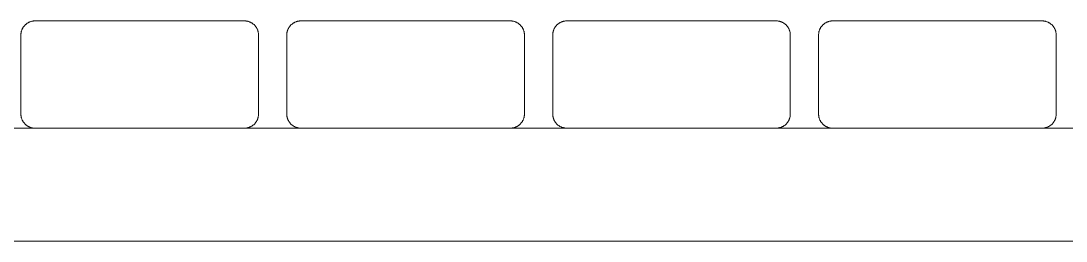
# Model space of a CAD drawing. Header units: millimetres. Extents: x -402 to 3954, y -41 to 3282.
# Drawn here: x 758.6 to 1128.1, y 2845 to 2923 of the extents above; entities that cross this region are included whole.
import ezdxf

# ---------------------------------------------------------------- set-up
doc = ezdxf.new("R2010")
doc.units = ezdxf.units.MM
doc.layers.add('ZANO_R', color=7, linetype='Continuous', lineweight=0)

msp = doc.modelspace()

# ---------------------------------------------------------------- linework, layer by layer
at = {"layer": 'ZANO_R'}
for p, q in [((761.96, 2922.75), (761.8, 2922.69)), ((762.12, 2922.81), (761.96, 2922.75)), ((762.28, 2922.86), (762.12, 2922.81)), ((762.45, 2922.9), (762.28, 2922.86)), ((762.61, 2922.94), (762.45, 2922.9)), ((762.78, 2922.97), (762.61, 2922.94)), ((762.95, 2922.99), (762.78, 2922.97)), ((763.12, 2923.02), (762.95, 2922.99)), ((763.29, 2923.03), (763.12, 2923.02)), ((763.46, 2923.04), (763.29, 2923.03)), ((763.63, 2923.04), (763.46, 2923.04)), ((763.63, 2923.04), (837.63, 2923.04)), ((837.63, 2923.04), (837.8, 2923.04)), ((837.8, 2923.04), (837.97, 2923.03)), ((837.97, 2923.03), (838.14, 2923.02)), ((838.14, 2923.02), (838.31, 2922.99)), ((838.31, 2922.99), (838.48, 2922.97)), ((838.48, 2922.97), (838.65, 2922.94)), ((838.65, 2922.94), (838.82, 2922.9)), ((838.82, 2922.9), (838.98, 2922.86)), ((838.98, 2922.86), (839.14, 2922.81)), ((839.14, 2922.81), (839.31, 2922.75)), ((839.31, 2922.75), (839.47, 2922.69)), ((855.96, 2922.75), (855.8, 2922.69)), ((856.12, 2922.81), (855.96, 2922.75)), ((856.28, 2922.86), (856.12, 2922.81)), ((856.45, 2922.9), (856.28, 2922.86)), ((856.61, 2922.94), (856.45, 2922.9)), ((856.78, 2922.97), (856.61, 2922.94)), ((856.95, 2922.99), (856.78, 2922.97)), ((857.12, 2923.02), (856.95, 2922.99)), ((857.29, 2923.03), (857.12, 2923.02)), ((857.46, 2923.04), (857.29, 2923.03)), ((857.63, 2923.04), (857.46, 2923.04)), ((857.63, 2923.04), (931.63, 2923.04)), ((931.63, 2923.04), (931.8, 2923.04)), ((931.8, 2923.04), (931.97, 2923.03)), ((931.97, 2923.03), (932.14, 2923.02)), ((932.14, 2923.02), (932.31, 2922.99)), ((932.31, 2922.99), (932.48, 2922.97)), ((932.48, 2922.97), (932.65, 2922.94)), ((932.65, 2922.94), (932.82, 2922.9)), ((932.82, 2922.9), (932.98, 2922.86)), ((932.98, 2922.86), (933.14, 2922.81)), ((933.14, 2922.81), (933.31, 2922.75)), ((933.31, 2922.75), (933.47, 2922.69)), ((949.96, 2922.75), (949.8, 2922.69)), ((950.12, 2922.81), (949.96, 2922.75)), ((950.28, 2922.86), (950.12, 2922.81)), ((950.45, 2922.9), (950.28, 2922.86)), ((950.61, 2922.94), (950.45, 2922.9)), ((950.78, 2922.97), (950.61, 2922.94)), ((950.95, 2922.99), (950.78, 2922.97)), ((951.12, 2923.02), (950.95, 2922.99)), ((951.29, 2923.03), (951.12, 2923.02)), ((951.46, 2923.04), (951.29, 2923.03)), ((951.63, 2923.04), (951.46, 2923.04)), ((951.63, 2923.04), (1025.63, 2923.04)), ((1025.63, 2923.04), (1025.8, 2923.04)), ((1025.8, 2923.04), (1025.97, 2923.03)), ((1025.97, 2923.03), (1026.14, 2923.02)), ((1026.14, 2923.02), (1026.31, 2922.99)), ((1026.31, 2922.99), (1026.48, 2922.97)), ((1026.48, 2922.97), (1026.65, 2922.94)), ((1026.65, 2922.94), (1026.82, 2922.9)), ((1026.82, 2922.9), (1026.98, 2922.86)), ((1026.98, 2922.86), (1027.14, 2922.81)), ((1027.14, 2922.81), (1027.31, 2922.75)), ((1027.31, 2922.75), (1027.47, 2922.69)), ((1043.96, 2922.75), (1043.8, 2922.69)), ((1044.12, 2922.81), (1043.96, 2922.75)), ((1044.28, 2922.86), (1044.12, 2922.81)), ((1044.45, 2922.9), (1044.28, 2922.86)), ((1044.61, 2922.94), (1044.45, 2922.9)), ((1044.78, 2922.97), (1044.61, 2922.94)), ((1044.95, 2922.99), (1044.78, 2922.97)), ((1045.12, 2923.02), (1044.95, 2922.99)), ((1045.29, 2923.03), (1045.12, 2923.02)), ((1045.46, 2923.04), (1045.29, 2923.03)), ((1045.63, 2923.04), (1045.46, 2923.04)), ((1045.63, 2923.04), (1119.63, 2923.04)), ((1119.63, 2923.04), (1119.8, 2923.04)), ((1119.8, 2923.04), (1119.97, 2923.03)), ((1119.97, 2923.03), (1120.14, 2923.02)), ((1120.14, 2923.02), (1120.31, 2922.99)), ((1120.31, 2922.99), (1120.48, 2922.97)), ((1120.48, 2922.97), (1120.65, 2922.94)), ((1120.65, 2922.94), (1120.82, 2922.9)), ((1120.82, 2922.9), (1120.98, 2922.86)), ((1120.98, 2922.86), (1121.14, 2922.81)), ((1121.14, 2922.81), (1121.31, 2922.75)), ((1121.31, 2922.75), (1121.47, 2922.69)), ((758.74, 2919.06), (758.7, 2918.89)), ((758.77, 2919.23), (758.74, 2919.06)), ((758.82, 2919.39), (758.77, 2919.23)), ((758.87, 2919.55), (758.82, 2919.39)), ((758.92, 2919.72), (758.87, 2919.55)), ((758.98, 2919.88), (758.92, 2919.72)), ((759.05, 2920.03), (758.98, 2919.88)), ((759.12, 2920.19), (759.05, 2920.03)), ((759.19, 2920.34), (759.12, 2920.19)), ((759.27, 2920.49), (759.19, 2920.34)), ((759.36, 2920.64), (759.27, 2920.49)), ((759.45, 2920.78), (759.36, 2920.64)), ((759.55, 2920.92), (759.45, 2920.78)), ((759.65, 2921.06), (759.55, 2920.92)), ((759.75, 2921.2), (759.65, 2921.06)), ((759.86, 2921.33), (759.75, 2921.2)), ((759.98, 2921.45), (759.86, 2921.33)), ((760.1, 2921.58), (759.98, 2921.45)), ((760.22, 2921.7), (760.1, 2921.58)), ((760.35, 2921.81), (760.22, 2921.7)), ((760.48, 2921.92), (760.35, 2921.81)), ((760.61, 2922.03), (760.48, 2921.92)), ((760.75, 2922.13), (760.61, 2922.03)), ((760.89, 2922.22), (760.75, 2922.13)), ((761.03, 2922.31), (760.89, 2922.22)), ((761.18, 2922.4), (761.03, 2922.31)), ((761.33, 2922.48), (761.18, 2922.4)), ((761.48, 2922.56), (761.33, 2922.48)), ((761.64, 2922.63), (761.48, 2922.56)), ((761.8, 2922.69), (761.64, 2922.63)), ((839.47, 2922.69), (839.62, 2922.63)), ((839.62, 2922.63), (839.78, 2922.56)), ((839.78, 2922.56), (839.93, 2922.48)), ((839.93, 2922.48), (840.08, 2922.4)), ((840.08, 2922.4), (840.23, 2922.31)), ((840.23, 2922.31), (840.37, 2922.22)), ((840.37, 2922.22), (840.51, 2922.13)), ((840.51, 2922.13), (840.65, 2922.03)), ((840.65, 2922.03), (840.79, 2921.92)), ((840.79, 2921.92), (840.92, 2921.81)), ((840.92, 2921.81), (841.04, 2921.7)), ((841.04, 2921.7), (841.17, 2921.58)), ((841.17, 2921.58), (841.29, 2921.45)), ((841.29, 2921.45), (841.4, 2921.33)), ((841.4, 2921.33), (841.51, 2921.2)), ((841.51, 2921.2), (841.62, 2921.06)), ((841.62, 2921.06), (841.72, 2920.92)), ((841.72, 2920.92), (841.81, 2920.78)), ((841.81, 2920.78), (841.9, 2920.64)), ((841.9, 2920.64), (841.99, 2920.49)), ((841.99, 2920.49), (842.07, 2920.34)), ((842.07, 2920.34), (842.15, 2920.19)), ((842.15, 2920.19), (842.22, 2920.03)), ((842.22, 2920.03), (842.28, 2919.88)), ((842.28, 2919.88), (842.34, 2919.72)), ((842.34, 2919.72), (842.4, 2919.55)), ((842.4, 2919.55), (842.45, 2919.39)), ((842.45, 2919.39), (842.49, 2919.23)), ((842.49, 2919.23), (842.53, 2919.06)), ((842.53, 2919.06), (842.56, 2918.89)), ((852.74, 2919.06), (852.7, 2918.89)), ((852.77, 2919.23), (852.74, 2919.06)), ((852.82, 2919.39), (852.77, 2919.23)), ((852.87, 2919.55), (852.82, 2919.39)), ((852.92, 2919.72), (852.87, 2919.55)), ((852.98, 2919.88), (852.92, 2919.72)), ((853.05, 2920.03), (852.98, 2919.88)), ((853.12, 2920.19), (853.05, 2920.03)), ((853.19, 2920.34), (853.12, 2920.19)), ((853.27, 2920.49), (853.19, 2920.34)), ((853.36, 2920.64), (853.27, 2920.49)), ((853.45, 2920.78), (853.36, 2920.64)), ((853.55, 2920.92), (853.45, 2920.78)), ((853.65, 2921.06), (853.55, 2920.92)), ((853.75, 2921.2), (853.65, 2921.06)), ((853.86, 2921.33), (853.75, 2921.2)), ((853.98, 2921.45), (853.86, 2921.33)), ((854.1, 2921.58), (853.98, 2921.45)), ((854.22, 2921.7), (854.1, 2921.58)), ((854.35, 2921.81), (854.22, 2921.7)), ((854.48, 2921.92), (854.35, 2921.81)), ((854.61, 2922.03), (854.48, 2921.92)), ((854.75, 2922.13), (854.61, 2922.03)), ((854.89, 2922.22), (854.75, 2922.13)), ((855.03, 2922.31), (854.89, 2922.22)), ((855.18, 2922.4), (855.03, 2922.31)), ((855.33, 2922.48), (855.18, 2922.4)), ((855.48, 2922.56), (855.33, 2922.48)), ((855.64, 2922.63), (855.48, 2922.56)), ((855.8, 2922.69), (855.64, 2922.63)), ((933.47, 2922.69), (933.62, 2922.63)), ((933.62, 2922.63), (933.78, 2922.56)), ((933.78, 2922.56), (933.93, 2922.48)), ((933.93, 2922.48), (934.08, 2922.4)), ((934.08, 2922.4), (934.23, 2922.31)), ((934.23, 2922.31), (934.37, 2922.22)), ((934.37, 2922.22), (934.51, 2922.13)), ((934.51, 2922.13), (934.65, 2922.03)), ((934.65, 2922.03), (934.79, 2921.92)), ((934.79, 2921.92), (934.92, 2921.81)), ((934.92, 2921.81), (935.04, 2921.7)), ((935.04, 2921.7), (935.17, 2921.58)), ((935.17, 2921.58), (935.29, 2921.45)), ((935.29, 2921.45), (935.4, 2921.33)), ((935.4, 2921.33), (935.51, 2921.2)), ((935.51, 2921.2), (935.62, 2921.06)), ((935.62, 2921.06), (935.72, 2920.92)), ((935.72, 2920.92), (935.81, 2920.78)), ((935.81, 2920.78), (935.9, 2920.64)), ((935.9, 2920.64), (935.99, 2920.49)), ((935.99, 2920.49), (936.07, 2920.34)), ((936.07, 2920.34), (936.15, 2920.19)), ((936.15, 2920.19), (936.22, 2920.03)), ((936.22, 2920.03), (936.28, 2919.88)), ((936.28, 2919.88), (936.34, 2919.72)), ((936.34, 2919.72), (936.4, 2919.55)), ((936.4, 2919.55), (936.45, 2919.39)), ((936.45, 2919.39), (936.49, 2919.23)), ((936.49, 2919.23), (936.53, 2919.06)), ((936.53, 2919.06), (936.56, 2918.89)), ((946.74, 2919.06), (946.7, 2918.89)), ((946.77, 2919.23), (946.74, 2919.06)), ((946.82, 2919.39), (946.77, 2919.23)), ((946.87, 2919.55), (946.82, 2919.39)), ((946.92, 2919.72), (946.87, 2919.55)), ((946.98, 2919.88), (946.92, 2919.72)), ((947.05, 2920.03), (946.98, 2919.88)), ((947.12, 2920.19), (947.05, 2920.03)), ((947.19, 2920.34), (947.12, 2920.19)), ((947.27, 2920.49), (947.19, 2920.34)), ((947.36, 2920.64), (947.27, 2920.49)), ((947.45, 2920.78), (947.36, 2920.64)), ((947.55, 2920.92), (947.45, 2920.78)), ((947.65, 2921.06), (947.55, 2920.92)), ((947.75, 2921.2), (947.65, 2921.06)), ((947.86, 2921.33), (947.75, 2921.2)), ((947.98, 2921.45), (947.86, 2921.33)), ((948.1, 2921.58), (947.98, 2921.45)), ((948.22, 2921.7), (948.1, 2921.58)), ((948.35, 2921.81), (948.22, 2921.7)), ((948.48, 2921.92), (948.35, 2921.81)), ((948.61, 2922.03), (948.48, 2921.92)), ((948.75, 2922.13), (948.61, 2922.03)), ((948.89, 2922.22), (948.75, 2922.13)), ((949.03, 2922.31), (948.89, 2922.22)), ((949.18, 2922.4), (949.03, 2922.31)), ((949.33, 2922.48), (949.18, 2922.4)), ((949.48, 2922.56), (949.33, 2922.48)), ((949.64, 2922.63), (949.48, 2922.56)), ((949.8, 2922.69), (949.64, 2922.63)), ((1027.47, 2922.69), (1027.62, 2922.63)), ((1027.62, 2922.63), (1027.78, 2922.56)), ((1027.78, 2922.56), (1027.93, 2922.48)), ((1027.93, 2922.48), (1028.08, 2922.4)), ((1028.08, 2922.4), (1028.23, 2922.31)), ((1028.23, 2922.31), (1028.37, 2922.22)), ((1028.37, 2922.22), (1028.51, 2922.13)), ((1028.51, 2922.13), (1028.65, 2922.03)), ((1028.65, 2922.03), (1028.79, 2921.92)), ((1028.79, 2921.92), (1028.92, 2921.81)), ((1028.92, 2921.81), (1029.04, 2921.7)), ((1029.04, 2921.7), (1029.17, 2921.58)), ((1029.17, 2921.58), (1029.29, 2921.45)), ((1029.29, 2921.45), (1029.4, 2921.33)), ((1029.4, 2921.33), (1029.51, 2921.2)), ((1029.51, 2921.2), (1029.62, 2921.06)), ((1029.62, 2921.06), (1029.72, 2920.92)), ((1029.72, 2920.92), (1029.81, 2920.78)), ((1029.81, 2920.78), (1029.9, 2920.64)), ((1029.9, 2920.64), (1029.99, 2920.49)), ((1029.99, 2920.49), (1030.07, 2920.34)), ((1030.07, 2920.34), (1030.15, 2920.19)), ((1030.15, 2920.19), (1030.22, 2920.03)), ((1030.22, 2920.03), (1030.28, 2919.88)), ((1030.28, 2919.88), (1030.34, 2919.72)), ((1030.34, 2919.72), (1030.4, 2919.55)), ((1030.4, 2919.55), (1030.45, 2919.39)), ((1030.45, 2919.39), (1030.49, 2919.23)), ((1030.49, 2919.23), (1030.53, 2919.06)), ((1030.53, 2919.06), (1030.56, 2918.89)), ((1040.74, 2919.06), (1040.7, 2918.89)), ((1040.77, 2919.23), (1040.74, 2919.06)), ((1040.82, 2919.39), (1040.77, 2919.23)), ((1040.87, 2919.55), (1040.82, 2919.39)), ((1040.92, 2919.72), (1040.87, 2919.55)), ((1040.98, 2919.88), (1040.92, 2919.72)), ((1041.05, 2920.03), (1040.98, 2919.88)), ((1041.12, 2920.19), (1041.05, 2920.03)), ((1041.19, 2920.34), (1041.12, 2920.19)), ((1041.27, 2920.49), (1041.19, 2920.34)), ((1041.36, 2920.64), (1041.27, 2920.49)), ((1041.45, 2920.78), (1041.36, 2920.64)), ((1041.55, 2920.92), (1041.45, 2920.78)), ((1041.65, 2921.06), (1041.55, 2920.92)), ((1041.75, 2921.2), (1041.65, 2921.06)), ((1041.86, 2921.33), (1041.75, 2921.2)), ((1041.98, 2921.45), (1041.86, 2921.33)), ((1042.1, 2921.58), (1041.98, 2921.45)), ((1042.22, 2921.7), (1042.1, 2921.58)), ((1042.35, 2921.81), (1042.22, 2921.7)), ((1042.48, 2921.92), (1042.35, 2921.81)), ((1042.61, 2922.03), (1042.48, 2921.92)), ((1042.75, 2922.13), (1042.61, 2922.03)), ((1042.89, 2922.22), (1042.75, 2922.13)), ((1043.03, 2922.31), (1042.89, 2922.22)), ((1043.18, 2922.4), (1043.03, 2922.31)), ((1043.33, 2922.48), (1043.18, 2922.4)), ((1043.48, 2922.56), (1043.33, 2922.48)), ((1043.64, 2922.63), (1043.48, 2922.56)), ((1043.8, 2922.69), (1043.64, 2922.63)), ((1121.47, 2922.69), (1121.62, 2922.63)), ((1121.62, 2922.63), (1121.78, 2922.56)), ((1121.78, 2922.56), (1121.93, 2922.48)), ((1121.93, 2922.48), (1122.08, 2922.4)), ((1122.08, 2922.4), (1122.23, 2922.31)), ((1122.23, 2922.31), (1122.37, 2922.22)), ((1122.37, 2922.22), (1122.51, 2922.13)), ((1122.51, 2922.13), (1122.65, 2922.03)), ((1122.65, 2922.03), (1122.79, 2921.92)), ((1122.79, 2921.92), (1122.92, 2921.81)), ((1122.92, 2921.81), (1123.04, 2921.7)), ((1123.04, 2921.7), (1123.17, 2921.58)), ((1123.17, 2921.58), (1123.29, 2921.45)), ((1123.29, 2921.45), (1123.4, 2921.33)), ((1123.4, 2921.33), (1123.51, 2921.2)), ((1123.51, 2921.2), (1123.62, 2921.06)), ((1123.62, 2921.06), (1123.72, 2920.92)), ((1123.72, 2920.92), (1123.81, 2920.78)), ((1123.81, 2920.78), (1123.9, 2920.64)), ((1123.9, 2920.64), (1123.99, 2920.49)), ((1123.99, 2920.49), (1124.07, 2920.34)), ((1124.07, 2920.34), (1124.15, 2920.19)), ((1124.15, 2920.19), (1124.22, 2920.03)), ((1124.22, 2920.03), (1124.28, 2919.88)), ((1124.28, 2919.88), (1124.34, 2919.72)), ((1124.34, 2919.72), (1124.4, 2919.55)), ((1124.4, 2919.55), (1124.45, 2919.39)), ((1124.45, 2919.39), (1124.49, 2919.23)), ((1124.49, 2919.23), (1124.53, 2919.06)), ((1124.53, 2919.06), (1124.56, 2918.89)), ((758.64, 2918.38), (758.63, 2918.21)), ((758.63, 2918.21), (758.63, 2918.04)), ((758.63, 2890.04), (758.63, 2918.04)), ((758.66, 2918.55), (758.64, 2918.38)), ((758.68, 2918.72), (758.66, 2918.55)), ((758.7, 2918.89), (758.68, 2918.72)), ((842.56, 2918.89), (842.58, 2918.72)), ((842.58, 2918.72), (842.61, 2918.55)), ((842.61, 2918.55), (842.62, 2918.38)), ((842.62, 2918.38), (842.63, 2918.21)), ((842.63, 2918.21), (842.63, 2918.04)), ((842.63, 2918.04), (842.63, 2890.04)), ((852.64, 2918.38), (852.63, 2918.21)), ((852.63, 2918.21), (852.63, 2918.04)), ((852.63, 2890.04), (852.63, 2918.04)), ((852.66, 2918.55), (852.64, 2918.38)), ((852.68, 2918.72), (852.66, 2918.55)), ((852.7, 2918.89), (852.68, 2918.72)), ((936.56, 2918.89), (936.58, 2918.72)), ((936.58, 2918.72), (936.61, 2918.55)), ((936.61, 2918.55), (936.62, 2918.38)), ((936.62, 2918.38), (936.63, 2918.21)), ((936.63, 2918.21), (936.63, 2918.04)), ((936.63, 2918.04), (936.63, 2890.04)), ((946.64, 2918.38), (946.63, 2918.21)), ((946.63, 2918.21), (946.63, 2918.04)), ((946.63, 2890.04), (946.63, 2918.04)), ((946.66, 2918.55), (946.64, 2918.38)), ((946.68, 2918.72), (946.66, 2918.55)), ((946.7, 2918.89), (946.68, 2918.72)), ((1030.56, 2918.89), (1030.58, 2918.72)), ((1030.58, 2918.72), (1030.61, 2918.55)), ((1030.61, 2918.55), (1030.62, 2918.38)), ((1030.62, 2918.38), (1030.63, 2918.21)), ((1030.63, 2918.21), (1030.63, 2918.04)), ((1030.63, 2918.04), (1030.63, 2890.04)), ((1040.64, 2918.38), (1040.63, 2918.21)), ((1040.63, 2918.21), (1040.63, 2918.04)), ((1040.63, 2890.04), (1040.63, 2918.04)), ((1040.66, 2918.55), (1040.64, 2918.38)), ((1040.68, 2918.72), (1040.66, 2918.55)), ((1040.7, 2918.89), (1040.68, 2918.72)), ((1124.56, 2918.89), (1124.58, 2918.72)), ((1124.58, 2918.72), (1124.61, 2918.55)), ((1124.61, 2918.55), (1124.62, 2918.38)), ((1124.62, 2918.38), (1124.63, 2918.21)), ((1124.63, 2918.21), (1124.63, 2918.04)), ((1124.63, 2918.04), (1124.63, 2890.04)), ((758.63, 2890.04), (758.63, 2889.87)), ((758.63, 2889.87), (758.64, 2889.7)), ((758.64, 2889.7), (758.66, 2889.53)), ((758.66, 2889.53), (758.68, 2889.36)), ((842.58, 2889.36), (842.61, 2889.53)), ((842.61, 2889.53), (842.62, 2889.7)), ((842.62, 2889.7), (842.63, 2889.87)), ((842.63, 2889.87), (842.63, 2890.04)), ((852.63, 2890.04), (852.63, 2889.87)), ((852.63, 2889.87), (852.64, 2889.7)), ((852.64, 2889.7), (852.66, 2889.53)), ((852.66, 2889.53), (852.68, 2889.36)), ((936.58, 2889.36), (936.61, 2889.53)), ((936.61, 2889.53), (936.62, 2889.7)), ((936.62, 2889.7), (936.63, 2889.87)), ((936.63, 2889.87), (936.63, 2890.04)), ((946.63, 2890.04), (946.63, 2889.87)), ((946.63, 2889.87), (946.64, 2889.7)), ((946.64, 2889.7), (946.66, 2889.53)), ((946.66, 2889.53), (946.68, 2889.36)), ((1030.58, 2889.36), (1030.61, 2889.53)), ((1030.61, 2889.53), (1030.62, 2889.7)), ((1030.62, 2889.7), (1030.63, 2889.87)), ((1030.63, 2889.87), (1030.63, 2890.04)), ((1040.63, 2890.04), (1040.63, 2889.87)), ((1040.63, 2889.87), (1040.64, 2889.7)), ((1040.64, 2889.7), (1040.66, 2889.53)), ((1040.66, 2889.53), (1040.68, 2889.36)), ((1124.58, 2889.36), (1124.61, 2889.53)), ((1124.61, 2889.53), (1124.62, 2889.7)), ((1124.62, 2889.7), (1124.63, 2889.87)), ((1124.63, 2889.87), (1124.63, 2890.04)), ((758.68, 2889.36), (758.7, 2889.19)), ((758.7, 2889.19), (758.74, 2889.02)), ((758.74, 2889.02), (758.77, 2888.86)), ((758.77, 2888.86), (758.82, 2888.69)), ((758.82, 2888.69), (758.87, 2888.53)), ((758.87, 2888.53), (758.92, 2888.37)), ((758.92, 2888.37), (758.98, 2888.21)), ((758.98, 2888.21), (759.05, 2888.05)), ((759.05, 2888.05), (759.12, 2887.89)), ((759.12, 2887.89), (759.19, 2887.74)), ((759.19, 2887.74), (759.27, 2887.59)), ((759.27, 2887.59), (759.36, 2887.44)), ((759.36, 2887.44), (759.45, 2887.3)), ((759.45, 2887.3), (759.55, 2887.16)), ((759.55, 2887.16), (759.65, 2887.02)), ((759.65, 2887.02), (759.75, 2886.89)), ((759.75, 2886.89), (759.86, 2886.76)), ((759.86, 2886.76), (759.98, 2886.63)), ((759.98, 2886.63), (760.1, 2886.51)), ((760.1, 2886.51), (760.22, 2886.39)), ((760.22, 2886.39), (760.35, 2886.27)), ((760.35, 2886.27), (760.48, 2886.16)), ((760.48, 2886.16), (760.61, 2886.06)), ((760.61, 2886.06), (760.75, 2885.96)), ((760.75, 2885.96), (760.89, 2885.86)), ((760.89, 2885.86), (761.03, 2885.77)), ((840.23, 2885.77), (840.37, 2885.86)), ((840.37, 2885.86), (840.51, 2885.96)), ((840.51, 2885.96), (840.65, 2886.06)), ((840.65, 2886.06), (840.79, 2886.16)), ((840.79, 2886.16), (840.92, 2886.27)), ((840.92, 2886.27), (841.04, 2886.39)), ((841.04, 2886.39), (841.17, 2886.51)), ((841.17, 2886.51), (841.29, 2886.63)), ((841.29, 2886.63), (841.4, 2886.76)), ((841.4, 2886.76), (841.51, 2886.89)), ((841.51, 2886.89), (841.62, 2887.02)), ((841.62, 2887.02), (841.72, 2887.16)), ((841.72, 2887.16), (841.81, 2887.3)), ((841.81, 2887.3), (841.9, 2887.44)), ((841.9, 2887.44), (841.99, 2887.59)), ((841.99, 2887.59), (842.07, 2887.74)), ((842.07, 2887.74), (842.15, 2887.89)), ((842.15, 2887.89), (842.22, 2888.05)), ((842.22, 2888.05), (842.28, 2888.21)), ((842.28, 2888.21), (842.34, 2888.37)), ((842.34, 2888.37), (842.4, 2888.53)), ((842.4, 2888.53), (842.45, 2888.69)), ((842.45, 2888.69), (842.49, 2888.86)), ((842.49, 2888.86), (842.53, 2889.02)), ((842.53, 2889.02), (842.56, 2889.19)), ((842.56, 2889.19), (842.58, 2889.36)), ((852.68, 2889.36), (852.7, 2889.19)), ((852.7, 2889.19), (852.74, 2889.02)), ((852.74, 2889.02), (852.77, 2888.86)), ((852.77, 2888.86), (852.82, 2888.69)), ((852.82, 2888.69), (852.87, 2888.53)), ((852.87, 2888.53), (852.92, 2888.37)), ((852.92, 2888.37), (852.98, 2888.21)), ((852.98, 2888.21), (853.05, 2888.05)), ((853.05, 2888.05), (853.12, 2887.89)), ((853.12, 2887.89), (853.19, 2887.74)), ((853.19, 2887.74), (853.27, 2887.59)), ((853.27, 2887.59), (853.36, 2887.44)), ((853.36, 2887.44), (853.45, 2887.3)), ((853.45, 2887.3), (853.55, 2887.16)), ((853.55, 2887.16), (853.65, 2887.02)), ((853.65, 2887.02), (853.75, 2886.89)), ((853.75, 2886.89), (853.86, 2886.76)), ((853.86, 2886.76), (853.98, 2886.63)), ((853.98, 2886.63), (854.1, 2886.51)), ((854.1, 2886.51), (854.22, 2886.39)), ((854.22, 2886.39), (854.35, 2886.27)), ((854.35, 2886.27), (854.48, 2886.16)), ((854.48, 2886.16), (854.61, 2886.06)), ((854.61, 2886.06), (854.75, 2885.96)), ((854.75, 2885.96), (854.89, 2885.86)), ((854.89, 2885.86), (855.03, 2885.77)), ((934.23, 2885.77), (934.37, 2885.86)), ((934.37, 2885.86), (934.51, 2885.96)), ((934.51, 2885.96), (934.65, 2886.06)), ((934.65, 2886.06), (934.79, 2886.16)), ((934.79, 2886.16), (934.92, 2886.27)), ((934.92, 2886.27), (935.04, 2886.39)), ((935.04, 2886.39), (935.17, 2886.51)), ((935.17, 2886.51), (935.29, 2886.63)), ((935.29, 2886.63), (935.4, 2886.76)), ((935.4, 2886.76), (935.51, 2886.89)), ((935.51, 2886.89), (935.62, 2887.02)), ((935.62, 2887.02), (935.72, 2887.16)), ((935.72, 2887.16), (935.81, 2887.3)), ((935.81, 2887.3), (935.9, 2887.44)), ((935.9, 2887.44), (935.99, 2887.59)), ((935.99, 2887.59), (936.07, 2887.74)), ((936.07, 2887.74), (936.15, 2887.89)), ((936.15, 2887.89), (936.22, 2888.05)), ((936.22, 2888.05), (936.28, 2888.21)), ((936.28, 2888.21), (936.34, 2888.37)), ((936.34, 2888.37), (936.4, 2888.53)), ((936.4, 2888.53), (936.45, 2888.69)), ((936.45, 2888.69), (936.49, 2888.86)), ((936.49, 2888.86), (936.53, 2889.02)), ((936.53, 2889.02), (936.56, 2889.19)), ((936.56, 2889.19), (936.58, 2889.36)), ((946.68, 2889.36), (946.7, 2889.19)), ((946.7, 2889.19), (946.74, 2889.02)), ((946.74, 2889.02), (946.77, 2888.86)), ((946.77, 2888.86), (946.82, 2888.69)), ((946.82, 2888.69), (946.87, 2888.53)), ((946.87, 2888.53), (946.92, 2888.37)), ((946.92, 2888.37), (946.98, 2888.21)), ((946.98, 2888.21), (947.05, 2888.05)), ((947.05, 2888.05), (947.12, 2887.89)), ((947.12, 2887.89), (947.19, 2887.74)), ((947.19, 2887.74), (947.27, 2887.59)), ((947.27, 2887.59), (947.36, 2887.44)), ((947.36, 2887.44), (947.45, 2887.3)), ((947.45, 2887.3), (947.55, 2887.16)), ((947.55, 2887.16), (947.65, 2887.02)), ((947.65, 2887.02), (947.75, 2886.89)), ((947.75, 2886.89), (947.86, 2886.76)), ((947.86, 2886.76), (947.98, 2886.63)), ((947.98, 2886.63), (948.1, 2886.51)), ((948.1, 2886.51), (948.22, 2886.39)), ((948.22, 2886.39), (948.35, 2886.27)), ((948.35, 2886.27), (948.48, 2886.16)), ((948.48, 2886.16), (948.61, 2886.06)), ((948.61, 2886.06), (948.75, 2885.96)), ((948.75, 2885.96), (948.89, 2885.86)), ((948.89, 2885.86), (949.03, 2885.77)), ((1028.23, 2885.77), (1028.37, 2885.86)), ((1028.37, 2885.86), (1028.51, 2885.96)), ((1028.51, 2885.96), (1028.65, 2886.06)), ((1028.65, 2886.06), (1028.79, 2886.16)), ((1028.79, 2886.16), (1028.92, 2886.27)), ((1028.92, 2886.27), (1029.04, 2886.39)), ((1029.04, 2886.39), (1029.17, 2886.51)), ((1029.17, 2886.51), (1029.29, 2886.63)), ((1029.29, 2886.63), (1029.4, 2886.76)), ((1029.4, 2886.76), (1029.51, 2886.89)), ((1029.51, 2886.89), (1029.62, 2887.02)), ((1029.62, 2887.02), (1029.72, 2887.16)), ((1029.72, 2887.16), (1029.81, 2887.3)), ((1029.81, 2887.3), (1029.9, 2887.44)), ((1029.9, 2887.44), (1029.99, 2887.59)), ((1029.99, 2887.59), (1030.07, 2887.74)), ((1030.07, 2887.74), (1030.15, 2887.89)), ((1030.15, 2887.89), (1030.22, 2888.05)), ((1030.22, 2888.05), (1030.28, 2888.21)), ((1030.28, 2888.21), (1030.34, 2888.37)), ((1030.34, 2888.37), (1030.4, 2888.53)), ((1030.4, 2888.53), (1030.45, 2888.69)), ((1030.45, 2888.69), (1030.49, 2888.86)), ((1030.49, 2888.86), (1030.53, 2889.02)), ((1030.53, 2889.02), (1030.56, 2889.19)), ((1030.56, 2889.19), (1030.58, 2889.36)), ((1040.68, 2889.36), (1040.7, 2889.19)), ((1040.7, 2889.19), (1040.74, 2889.02)), ((1040.74, 2889.02), (1040.77, 2888.86)), ((1040.77, 2888.86), (1040.82, 2888.69)), ((1040.82, 2888.69), (1040.87, 2888.53)), ((1040.87, 2888.53), (1040.92, 2888.37)), ((1040.92, 2888.37), (1040.98, 2888.21)), ((1040.98, 2888.21), (1041.05, 2888.05)), ((1041.05, 2888.05), (1041.12, 2887.89)), ((1041.12, 2887.89), (1041.19, 2887.74)), ((1041.19, 2887.74), (1041.27, 2887.59)), ((1041.27, 2887.59), (1041.36, 2887.44)), ((1041.36, 2887.44), (1041.45, 2887.3)), ((1041.45, 2887.3), (1041.55, 2887.16)), ((1041.55, 2887.16), (1041.65, 2887.02)), ((1041.65, 2887.02), (1041.75, 2886.89)), ((1041.75, 2886.89), (1041.86, 2886.76)), ((1041.86, 2886.76), (1041.98, 2886.63)), ((1041.98, 2886.63), (1042.1, 2886.51)), ((1042.1, 2886.51), (1042.22, 2886.39)), ((1042.22, 2886.39), (1042.35, 2886.27)), ((1042.35, 2886.27), (1042.48, 2886.16)), ((1042.48, 2886.16), (1042.61, 2886.06)), ((1042.61, 2886.06), (1042.75, 2885.96)), ((1042.75, 2885.96), (1042.89, 2885.86)), ((1042.89, 2885.86), (1043.03, 2885.77)), ((1122.23, 2885.77), (1122.37, 2885.86)), ((1122.37, 2885.86), (1122.51, 2885.96)), ((1122.51, 2885.96), (1122.65, 2886.06)), ((1122.65, 2886.06), (1122.79, 2886.16)), ((1122.79, 2886.16), (1122.92, 2886.27)), ((1122.92, 2886.27), (1123.04, 2886.39)), ((1123.04, 2886.39), (1123.17, 2886.51)), ((1123.17, 2886.51), (1123.29, 2886.63)), ((1123.29, 2886.63), (1123.4, 2886.76)), ((1123.4, 2886.76), (1123.51, 2886.89)), ((1123.51, 2886.89), (1123.62, 2887.02)), ((1123.62, 2887.02), (1123.72, 2887.16)), ((1123.72, 2887.16), (1123.81, 2887.3)), ((1123.81, 2887.3), (1123.9, 2887.44)), ((1123.9, 2887.44), (1123.99, 2887.59)), ((1123.99, 2887.59), (1124.07, 2887.74)), ((1124.07, 2887.74), (1124.15, 2887.89)), ((1124.15, 2887.89), (1124.22, 2888.05)), ((1124.22, 2888.05), (1124.28, 2888.21)), ((1124.28, 2888.21), (1124.34, 2888.37)), ((1124.34, 2888.37), (1124.4, 2888.53)), ((1124.4, 2888.53), (1124.45, 2888.69)), ((1124.45, 2888.69), (1124.49, 2888.86)), ((1124.49, 2888.86), (1124.53, 2889.02)), ((1124.53, 2889.02), (1124.56, 2889.19)), ((1124.56, 2889.19), (1124.58, 2889.36)), ((763.52, 2885.04), (743.74, 2885.04)), ((761.03, 2885.77), (761.18, 2885.68)), ((761.18, 2885.68), (761.33, 2885.6)), ((761.33, 2885.6), (761.48, 2885.53)), ((761.48, 2885.53), (761.64, 2885.46)), ((761.64, 2885.46), (761.8, 2885.39)), ((761.8, 2885.39), (761.96, 2885.33)), ((761.96, 2885.33), (762.12, 2885.28)), ((762.12, 2885.28), (762.28, 2885.23)), ((762.28, 2885.23), (762.45, 2885.18)), ((762.45, 2885.18), (762.61, 2885.15)), ((762.61, 2885.15), (762.78, 2885.11)), ((762.78, 2885.11), (762.95, 2885.09)), ((762.95, 2885.09), (763.12, 2885.07)), ((763.12, 2885.07), (763.29, 2885.05)), ((763.29, 2885.05), (763.46, 2885.04)), ((763.46, 2885.04), (763.63, 2885.04)), ((837.63, 2885.04), (763.63, 2885.04)), ((837.63, 2885.04), (837.8, 2885.04)), ((857.52, 2885.04), (837.74, 2885.04)), ((837.8, 2885.04), (837.97, 2885.05)), ((837.97, 2885.05), (838.14, 2885.07)), ((838.14, 2885.07), (838.31, 2885.09)), ((838.31, 2885.09), (838.48, 2885.11)), ((838.48, 2885.11), (838.65, 2885.15)), ((838.65, 2885.15), (838.82, 2885.18)), ((838.82, 2885.18), (838.98, 2885.23)), ((838.98, 2885.23), (839.14, 2885.28)), ((839.14, 2885.28), (839.31, 2885.33)), ((839.31, 2885.33), (839.47, 2885.39)), ((839.47, 2885.39), (839.62, 2885.46)), ((839.62, 2885.46), (839.78, 2885.53)), ((839.78, 2885.53), (839.93, 2885.6)), ((839.93, 2885.6), (840.08, 2885.68)), ((840.08, 2885.68), (840.23, 2885.77)), ((855.03, 2885.77), (855.18, 2885.68)), ((855.18, 2885.68), (855.33, 2885.6)), ((855.33, 2885.6), (855.48, 2885.53)), ((855.48, 2885.53), (855.64, 2885.46)), ((855.64, 2885.46), (855.8, 2885.39)), ((855.8, 2885.39), (855.96, 2885.33)), ((855.96, 2885.33), (856.12, 2885.28)), ((856.12, 2885.28), (856.28, 2885.23)), ((856.28, 2885.23), (856.45, 2885.18)), ((856.45, 2885.18), (856.61, 2885.15)), ((856.61, 2885.15), (856.78, 2885.11)), ((856.78, 2885.11), (856.95, 2885.09)), ((856.95, 2885.09), (857.12, 2885.07)), ((857.12, 2885.07), (857.29, 2885.05)), ((857.29, 2885.05), (857.46, 2885.04)), ((857.46, 2885.04), (857.63, 2885.04)), ((931.63, 2885.04), (857.63, 2885.04)), ((931.63, 2885.04), (931.8, 2885.04)), ((951.52, 2885.04), (931.74, 2885.04)), ((931.8, 2885.04), (931.97, 2885.05)), ((931.97, 2885.05), (932.14, 2885.07)), ((932.14, 2885.07), (932.31, 2885.09)), ((932.31, 2885.09), (932.48, 2885.11)), ((932.48, 2885.11), (932.65, 2885.15)), ((932.65, 2885.15), (932.82, 2885.18)), ((932.82, 2885.18), (932.98, 2885.23)), ((932.98, 2885.23), (933.14, 2885.28)), ((933.14, 2885.28), (933.31, 2885.33)), ((933.31, 2885.33), (933.47, 2885.39)), ((933.47, 2885.39), (933.62, 2885.46)), ((933.62, 2885.46), (933.78, 2885.53)), ((933.78, 2885.53), (933.93, 2885.6)), ((933.93, 2885.6), (934.08, 2885.68)), ((934.08, 2885.68), (934.23, 2885.77)), ((949.03, 2885.77), (949.18, 2885.68)), ((949.18, 2885.68), (949.33, 2885.6)), ((949.33, 2885.6), (949.48, 2885.53)), ((949.48, 2885.53), (949.64, 2885.46)), ((949.64, 2885.46), (949.8, 2885.39)), ((949.8, 2885.39), (949.96, 2885.33)), ((949.96, 2885.33), (950.12, 2885.28)), ((950.12, 2885.28), (950.28, 2885.23)), ((950.28, 2885.23), (950.45, 2885.18)), ((950.45, 2885.18), (950.61, 2885.15)), ((950.61, 2885.15), (950.78, 2885.11)), ((950.78, 2885.11), (950.95, 2885.09)), ((950.95, 2885.09), (951.12, 2885.07)), ((951.12, 2885.07), (951.29, 2885.05)), ((951.29, 2885.05), (951.46, 2885.04)), ((951.46, 2885.04), (951.63, 2885.04)), ((1025.63, 2885.04), (951.63, 2885.04)), ((1025.63, 2885.04), (1025.8, 2885.04)), ((1045.52, 2885.04), (1025.74, 2885.04)), ((1025.8, 2885.04), (1025.97, 2885.05)), ((1025.97, 2885.05), (1026.14, 2885.07)), ((1026.14, 2885.07), (1026.31, 2885.09)), ((1026.31, 2885.09), (1026.48, 2885.11)), ((1026.48, 2885.11), (1026.65, 2885.15)), ((1026.65, 2885.15), (1026.82, 2885.18)), ((1026.82, 2885.18), (1026.98, 2885.23)), ((1026.98, 2885.23), (1027.14, 2885.28)), ((1027.14, 2885.28), (1027.31, 2885.33)), ((1027.31, 2885.33), (1027.47, 2885.39)), ((1027.47, 2885.39), (1027.62, 2885.46)), ((1027.62, 2885.46), (1027.78, 2885.53)), ((1027.78, 2885.53), (1027.93, 2885.6)), ((1027.93, 2885.6), (1028.08, 2885.68)), ((1028.08, 2885.68), (1028.23, 2885.77)), ((1043.03, 2885.77), (1043.18, 2885.68)), ((1043.18, 2885.68), (1043.33, 2885.6)), ((1043.33, 2885.6), (1043.48, 2885.53)), ((1043.48, 2885.53), (1043.64, 2885.46)), ((1043.64, 2885.46), (1043.8, 2885.39)), ((1043.8, 2885.39), (1043.96, 2885.33)), ((1043.96, 2885.33), (1044.12, 2885.28)), ((1044.12, 2885.28), (1044.28, 2885.23)), ((1044.28, 2885.23), (1044.45, 2885.18)), ((1044.45, 2885.18), (1044.61, 2885.15)), ((1044.61, 2885.15), (1044.78, 2885.11)), ((1044.78, 2885.11), (1044.95, 2885.09)), ((1044.95, 2885.09), (1045.12, 2885.07)), ((1045.12, 2885.07), (1045.29, 2885.05)), ((1045.29, 2885.05), (1045.46, 2885.04)), ((1045.46, 2885.04), (1045.63, 2885.04)), ((1119.63, 2885.04), (1045.63, 2885.04)), ((1119.63, 2885.04), (1119.8, 2885.04)), ((1139.52, 2885.04), (1119.74, 2885.04)), ((1119.8, 2885.04), (1119.97, 2885.05)), ((1119.97, 2885.05), (1120.14, 2885.07)), ((1120.14, 2885.07), (1120.31, 2885.09)), ((1120.31, 2885.09), (1120.48, 2885.11)), ((1120.48, 2885.11), (1120.65, 2885.15)), ((1120.65, 2885.15), (1120.82, 2885.18)), ((1120.82, 2885.18), (1120.98, 2885.23)), ((1120.98, 2885.23), (1121.14, 2885.28)), ((1121.14, 2885.28), (1121.31, 2885.33)), ((1121.31, 2885.33), (1121.47, 2885.39)), ((1121.47, 2885.39), (1121.62, 2885.46)), ((1121.62, 2885.46), (1121.78, 2885.53)), ((1121.78, 2885.53), (1121.93, 2885.6)), ((1121.93, 2885.6), (1122.08, 2885.68)), ((1122.08, 2885.68), (1122.23, 2885.77)), ((-89.37, 2845.04), (1690.63, 2845.04))]:
    msp.add_line(p, q, dxfattribs=at)

doc.saveas('drawing.dxf')
